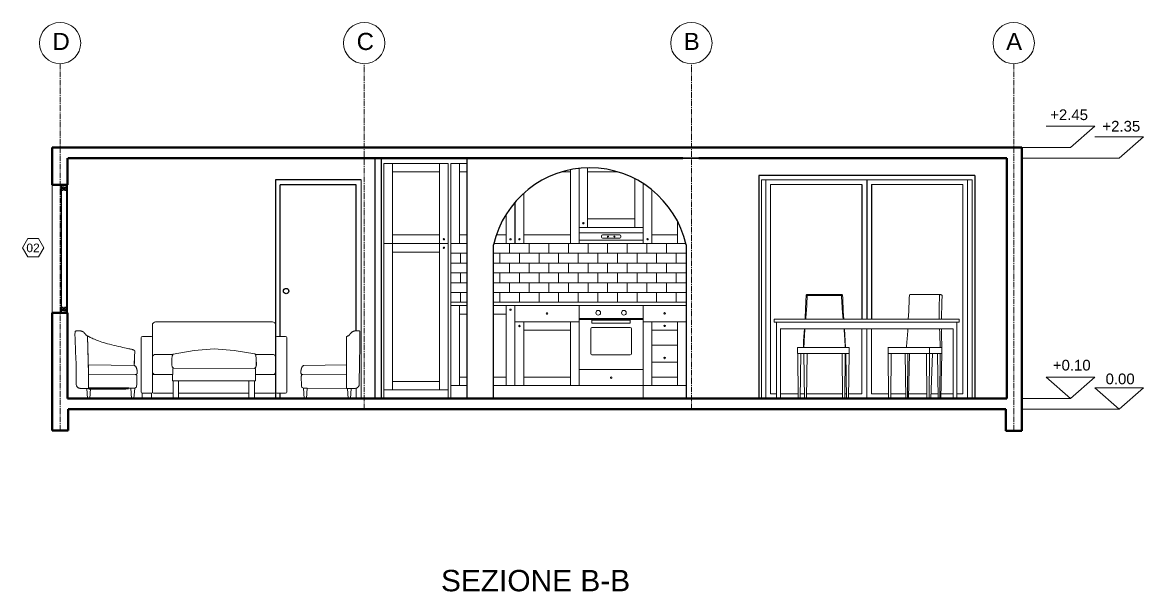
# Model space of a CAD drawing. Header units: centimetres. Extents: x -1487 to 7635, y -1892 to 2688.
# Drawn here: x 282 to 1331, y 1362 to 1894 of the extents above; entities that cross this region are included whole.
import ezdxf

# ---------------------------------------------------------------- set-up
doc = ezdxf.new("R2010")
doc.units = ezdxf.units.CM
for name, pattern in [('CENTERX2', [4, 2.5, -0.5, 0.5, -0.5]), ('CENTRO2', [1.125, 0.75, -0.125, 0.125, -0.125]), ('HIDDEN', [0.375, 0.25, -0.125])]:
    doc.linetypes.add(name, pattern=pattern)
for name, color, linetype, lineweight in [('A-FURN', 8, 'Continuous', 18), ('A-GLAZ-FULL', 4, 'Continuous', 25), ('A-GLAZ-FULL_Num_Penna__4_Num_Penna__4_Num_Penna__4_Num_Penna__4_Num_Penna__4_Num_Penna__4_Num_Penna__4_Num_Penna__4_Num_Penna__4_Num_Penna__4', 4, 'Continuous', 18), ('A-SECT-MCUT', 7, 'Continuous', 35), ('A-WALL-FULL', 7, 'Continuous', 35), ('AA - linee quote', 3, 'Continuous', 13), ('AA - montanti', 7, 'Continuous', 35), ('AA - pareti sezionate', 7, 'Continuous', 50), ('AA - pareti sezionate_Num_Penna__7_Num_Penna__7_Num_Penna__7_Num_Penna__7_Num_Penna__7_Num_Penna__7_Num_Penna__7_Num_Penna__7_Num_Penna__4_Num_Penna__4', 4, 'Continuous', 18), ('AA - serramenti e porte', 4, 'Continuous', 25), ('AA pareti non sezionate', 2, 'Continuous', 25), ('AA- arredo', 8, 'Continuous', 18), ('SEZIONE ARREDO', 8, 'Continuous', 25)]:
    doc.layers.add(name, color=color, linetype=linetype, lineweight=lineweight)
doc.styles.add('ARIAL', font='Arial.ttf')
doc.styles.get("Standard").update_dxf_attribs({"font": 'Arial.ttf'})

msp = doc.modelspace()

# ---------------------------------------------------------------- hatches: boundary and pattern name
at = {"layer": 'AA - linee quote'}
h = msp.add_hatch(color=256, dxfattribs=at)
h.dxf.hatch_style = 1
h.paths.add_polyline_path([(1285.1706, 1797.5142), (1239.6673, 1797.5142), (1262.4189, 1777.4923)], flags=17)
h.paths.add_polyline_path([(1239.6673, 1797.5142), (1262.4189, 1777.4923), (1285.1706, 1797.5142)])
h = msp.add_hatch(color=256, dxfattribs=at)
h.dxf.hatch_style = 1
h.paths.add_polyline_path([(1330.7873, 1787.5142), (1285.284, 1787.5142), (1308.0357, 1767.4923)], flags=17)
h.paths.add_polyline_path([(1285.284, 1787.5142), (1308.0357, 1767.4923), (1330.7873, 1787.5142)])
h = msp.add_hatch(color=256, dxfattribs=at)
h.dxf.hatch_style = 1
h.paths.add_polyline_path([(1285.284, 1562.5811), (1239.7807, 1562.5811), (1262.5324, 1542.5592)], flags=17)
h.paths.add_polyline_path([(1239.7807, 1562.5811), (1262.5324, 1542.5592), (1285.284, 1562.5811)])
h = msp.add_hatch(color=256, dxfattribs=at)
h.dxf.hatch_style = 1
h.paths.add_polyline_path([(1330.7873, 1552.5811), (1285.284, 1552.5811), (1308.0357, 1532.5592)], flags=17)
h.paths.add_polyline_path([(1285.284, 1552.5811), (1308.0357, 1532.5592), (1330.7873, 1552.5811)])

# ---------------------------------------------------------------- linework, layer by layer
at = {"layer": 'A-FURN'}
for p, q in [((974.653, 1542.5592), (974.653, 1542.7948)), ((978.1431, 1542.5592), (974.653, 1542.5592)), ((978.1431, 1542.7948), (978.1431, 1542.5592)), ((998.9845, 1542.5592), (996.995, 1542.5592)), ((1002.5495, 1542.5592), (1000.56, 1542.5592)), ((1036.3158, 1542.5592), (1038.3052, 1542.5592)), ((1039.8808, 1542.5592), (1041.8702, 1542.5592)), ((1077.7198, 1542.5592), (1075.7304, 1542.5592)), ((1081.2848, 1542.5592), (1079.2954, 1542.5592)), ((1115.0511, 1542.5592), (1117.0406, 1542.5592))]:
    msp.add_line(p, q, dxfattribs=at)
at = {"layer": 'A-GLAZ-FULL'}
for p, q in [((1067.4022, 1742.659), (1067.4022, 1616.795)), ((1071.8022, 1747.059), (1071.8022, 1616.795)), ((1076.2022, 1742.659), (1076.2022, 1616.795)), ((320.7647, 1740.3298), (319.2849, 1740.3298)), ((319.2849, 1740.3298), (319.2849, 1739.3239)), ((319.2849, 1739.3239), (320.114, 1739.3239)), ((320.114, 1739.3239), (320.114, 1737.5592)), ((320.7647, 1740.3298), (322.2444, 1740.3298)), ((322.2444, 1739.3239), (321.4154, 1739.3239)), ((321.4154, 1739.3239), (321.4154, 1737.5592)), ((322.2444, 1740.3298), (322.2444, 1739.3239)), ((319.2849, 1625.7945), (320.114, 1625.7945)), ((319.2849, 1624.7885), (319.2849, 1625.7945)), ((320.114, 1625.7945), (320.114, 1627.5592)), ((321.4154, 1625.7945), (321.4154, 1627.5592)), ((322.2444, 1625.7945), (321.4154, 1625.7945)), ((322.2444, 1624.7885), (322.2444, 1625.7945)), ((320.7647, 1624.7885), (319.2849, 1624.7885)), ((320.7647, 1624.7885), (322.2444, 1624.7885))]:
    msp.add_line(p, q, dxfattribs=at)
at = {"layer": 'A-GLAZ-FULL_Num_Penna__4_Num_Penna__4_Num_Penna__4_Num_Penna__4_Num_Penna__4_Num_Penna__4_Num_Penna__4_Num_Penna__4_Num_Penna__4_Num_Penna__4', "color": 4, "linetype": 'Continuous', "lineweight": 18}
for p, q in [((598.8022, 1747.0591), (598.8021, 1542.5591)), ((973.3022, 1747.059), (973.3022, 1542.559)), ((977.5022, 1747.059), (977.5022, 1542.559)), ((981.9022, 1742.659), (981.9022, 1546.959)), ((1161.7022, 1742.659), (1161.7022, 1546.959)), ((1166.1022, 1747.059), (1166.1022, 1542.559)), ((1170.3022, 1747.059), (1170.3022, 1542.559)), ((1067.4022, 1607.7933), (1067.4022, 1546.9591)), ((1071.8022, 1607.7933), (1071.8022, 1542.559)), ((1076.2022, 1607.7933), (1076.2022, 1546.9591))]:
    msp.add_line(p, q, dxfattribs=at)
at = {"layer": 'A-GLAZ-FULL_Num_Penna__4_Num_Penna__4_Num_Penna__4_Num_Penna__4_Num_Penna__4_Num_Penna__4_Num_Penna__4_Num_Penna__4_Num_Penna__4_Num_Penna__4', "color": 4, "linetype": 'Continuous', "lineweight": 18, "flags": 128}
for points in [[(973.3022, 1747.059), (1042.6329, 1747.059)], [(981.9022, 1742.659), (1042.6329, 1742.659)], [(1042.6329, 1747.059), (1100.334, 1747.059)], [(1042.6329, 1742.659), (1067.4022, 1742.659)], [(1076.2022, 1742.659), (1100.334, 1742.659)], [(1100.334, 1747.059), (1170.3022, 1747.059)], [(1100.334, 1742.659), (1161.7022, 1742.659)], [(981.9022, 1546.9591), (987.5249, 1546.9591)], [(991.0206, 1546.9591), (1007.6433, 1546.9591)], [(1009.7353, 1546.9591), (1013.4272, 1546.9591)], [(1015.5192, 1546.9591), (1049.2325, 1546.9591)], [(1054.8951, 1546.9591), (1067.4022, 1546.9591)], [(1076.2022, 1546.9591), (1092.2879, 1546.9591)], [(1094.3799, 1546.9591), (1108.2874, 1546.9591)], [(1094.3799, 1546.9591), (1108.2874, 1546.9591)], [(1110.935, 1546.9591), (1128.0932, 1546.9591)], [(1132.0502, 1546.9591), (1138.5828, 1546.9591)], [(1141.2304, 1546.9591), (1152.596, 1546.9591)], [(1156.0874, 1546.9591), (1161.7022, 1546.959)]]:
    msp.add_lwpolyline(points, dxfattribs=at)
at = {"layer": 'A-SECT-MCUT'}
msp.add_line((899.8022, 1767.4923), (914.8022, 1767.4923), dxfattribs=at)
msp.add_lwpolyline([(324.8022, 1542.5592), (324.2646, 1542.5592)], dxfattribs=at)
at = {"layer": 'A-WALL-FULL', "color": 0}
msp.add_line((1118.6161, 1542.5592), (1120.6056, 1542.5592), dxfattribs=at)
at = {"layer": 'A-WALL-FULL', "color": 7, "true_color": 0xffffff}
msp.add_line((1139.4575, 1542.5592), (1142.9475, 1542.5592), dxfattribs=at)
at = {"layer": 'AA - linee quote', "linetype": 'CENTRO2', "ltscale": 7}
for p, q in [((317.3022, 1512.5592), (317.3022, 1855.8439)), ((601.8021, 1532.5592), (601.8021, 1855.8438)), ((907.8021, 1532.5592), (907.8021, 1855.8438)), ((1209.3022, 1512.5592), (1209.3022, 1855.8439))]:
    msp.add_line(p, q, dxfattribs=at)
at = {"layer": 'AA - linee quote'}
for p, q in [((1285.1706, 1797.5142), (1239.6673, 1797.5142)), ((1262.4189, 1777.4923), (1285.1706, 1797.5142)), ((1330.7873, 1787.5142), (1285.284, 1787.5142)), ((1308.0357, 1767.4923), (1330.7873, 1787.5142)), ((1239.7807, 1562.5811), (1262.5324, 1542.5592)), ((1285.284, 1562.5811), (1239.7807, 1562.5811)), ((1262.5324, 1542.5592), (1285.284, 1562.5811)), ((1285.284, 1552.5811), (1308.0357, 1532.5592)), ((1330.7873, 1552.5811), (1285.284, 1552.5811)), ((1308.0357, 1532.5592), (1330.7873, 1552.5811))]:
    msp.add_line(p, q, dxfattribs=at)
at = {"layer": 'AA - linee quote', "linetype": 'Continuous'}
for p, q in [((1216.8022, 1777.4923), (1262.4189, 1777.4923)), ((1216.8022, 1767.4923), (1262.5324, 1767.4923)), ((1262.5324, 1767.4923), (1308.0357, 1767.4923)), ((1216.8022, 1542.5592), (1262.5324, 1542.5592)), ((1216.8022, 1532.5592), (1308.0357, 1532.5592))]:
    msp.add_line(p, q, dxfattribs=at)
at = {"layer": 'AA - linee quote'}
msp.add_lwpolyline([(302.0946, 1683.6365), (297.0946, 1692.2967), (287.0946, 1692.2967), (282.0946, 1683.6365), (287.0946, 1674.9762), (297.0946, 1674.9762)], close=True, dxfattribs=at)
for centre in [(317.3022, 1875.1711), (601.8021, 1875.1711), (907.8021, 1875.171), (1209.3022, 1875.1711)]:
    msp.add_circle(centre, 19.3273, dxfattribs=at)
at = {"layer": 'AA - montanti'}
for p, q in [((318.2647, 1737.5592), (318.2647, 1742.5592)), ((323.2647, 1737.5592), (323.2647, 1742.5592)), ((320.114, 1737.5592), (318.2647, 1737.5592)), ((323.2647, 1737.5592), (321.4154, 1737.5592)), ((320.114, 1627.5592), (318.2647, 1627.5592)), ((318.2647, 1627.5592), (318.2647, 1622.5592)), ((323.2647, 1627.5592), (321.4154, 1627.5592)), ((323.2647, 1622.5592), (323.2647, 1627.5592))]:
    msp.add_line(p, q, dxfattribs=at)
at = {"layer": 'AA - pareti sezionate'}
for p, q in [((914.8022, 1777.4922), (309.8022, 1777.4923)), ((309.8022, 1777.4923), (309.8022, 1742.5592)), ((914.2965, 1777.4923), (1216.8022, 1777.4923)), ((1216.8022, 1777.4923), (1216.8022, 1512.312)), ((324.2646, 1767.4923), (324.2646, 1742.5592)), ((324.8022, 1767.4923), (899.8022, 1767.4923)), ((914.8022, 1767.4923), (1202.8022, 1767.4923)), ((1202.8022, 1767.4923), (1202.8022, 1542.5592)), ((324.2646, 1742.5592), (309.8022, 1742.5592)), ((324.2646, 1622.5592), (309.8022, 1622.5592)), ((309.8022, 1622.5592), (309.8022, 1542.5592)), ((324.2646, 1542.5592), (324.2646, 1622.5592)), ((381.4121, 1552.1127), (378.8278, 1552.0269)), ((309.8022, 1512.5592), (309.8022, 1542.5592)), ((347.162, 1551.756), (344.302, 1551.7592)), ((350.6317, 1551.7593), (347.162, 1551.756)), ((354.5818, 1551.7697), (350.6317, 1551.7593)), ((358.8419, 1551.788), (354.5818, 1551.7697)), ((363.2416, 1551.8151), (358.8419, 1551.788)), ((367.6105, 1551.8518), (363.2416, 1551.8151)), ((371.778, 1551.8987), (367.6105, 1551.8518)), ((375.574, 1551.9569), (371.778, 1551.8987)), ((378.8278, 1552.0269), (375.574, 1551.9569)), ((324.8022, 1532.5592), (324.8022, 1512.5592)), ((899.8022, 1532.5592), (1201.8022, 1532.5592)), ((1201.8022, 1532.5592), (1201.8022, 1512.312)), ((324.8022, 1512.5592), (309.8022, 1512.5592)), ((324.3022, 1512.5592), (310.3022, 1512.5592)), ((1216.8022, 1512.312), (1201.8022, 1512.312))]:
    msp.add_line(p, q, dxfattribs=at)
at = {"layer": 'AA - pareti sezionate', "linetype": 'HIDDEN', "ltscale": 100}
msp.add_line((914.2646, 1542.5592), (1202.8022, 1542.5592), dxfattribs=at)
at = {"layer": 'AA - pareti sezionate'}
for points in [[(324.2646, 1542.5592), (1202.8022, 1542.559)], [(899.8022, 1532.5592), (324.8022, 1532.5592)]]:
    msp.add_lwpolyline(points, dxfattribs=at)
at = {"layer": 'AA - pareti sezionate_Num_Penna__7_Num_Penna__7_Num_Penna__7_Num_Penna__7_Num_Penna__7_Num_Penna__7_Num_Penna__7_Num_Penna__7_Num_Penna__4_Num_Penna__4', "color": 4, "linetype": 'Continuous', "lineweight": 18, "flags": 128}
msp.add_lwpolyline([(1051.3244, 1546.9591), (1052.8032, 1546.9591)], dxfattribs=at)
at = {"layer": 'AA - serramenti e porte'}
for p, q in [((518.802, 1747.0591), (518.802, 1542.5591)), ((598.8022, 1747.0591), (518.802, 1747.0591)), ((523.299, 1600.5206), (523.302, 1742.5591)), ((594.3021, 1742.5591), (523.302, 1742.5591)), ((572.8022, 1742.5591), (523.302, 1742.5591)), ((594.305, 1605.9431), (594.3021, 1742.5591)), ((318.2647, 1737.5592), (318.2647, 1627.5592)), ((323.2647, 1737.5592), (323.2647, 1627.5592)), ((523.2978, 1542.5591), (523.2979, 1547.558))]:
    msp.add_line(p, q, dxfattribs=at)
msp.add_circle((528.7451, 1643.0591), 2.5, dxfattribs=at)
at = {"layer": 'AA pareti non sezionate'}
for p, q in [((611.8022, 1767.4923), (611.8021, 1542.5591)), ((617.8022, 1767.4923), (617.8021, 1542.5591)), ((1042.6329, 1751.259), (970.8022, 1751.259)), ((970.8022, 1751.259), (970.8022, 1542.559)), ((1100.334, 1751.259), (1042.6329, 1751.259)), ((1172.8022, 1751.259), (1100.334, 1751.259)), ((1172.8022, 1751.259), (1172.8021, 1542.559)), ((902.8022, 1686.3726), (902.8022, 1542.5591))]:
    msp.add_line(p, q, dxfattribs=at)
at = {"layer": 'AA pareti non sezionate', "flags": 128}
for points in [[(697.8022, 1767.4923), (697.8022, 1542.5591)], [(722.8022, 1542.5591), (722.8022, 1686.3726)]]:
    msp.add_lwpolyline(points, dxfattribs=at)
at = {"layer": 'AA pareti non sezionate'}
msp.add_arc((812.8022, 1666.15), 92.244, 12.6637551, 167.3362449, dxfattribs=at)
at = {"layer": 'AA- arredo'}
for p, q in [((620.3022, 1762.5592), (620.3022, 1542.5592)), ((680.3022, 1762.5592), (620.3022, 1762.5592)), ((628.3022, 1762.5592), (628.3022, 1550.5592)), ((672.3022, 1762.5592), (672.3022, 1550.5592)), ((680.3022, 1762.5592), (680.3022, 1542.5592)), ((682.8022, 1762.5592), (697.8022, 1762.5592)), ((682.8022, 1762.5592), (682.8022, 1687.5592)), ((690.8022, 1762.5592), (690.8022, 1687.5592)), ((628.3022, 1754.5592), (672.3022, 1754.5592)), ((690.8022, 1754.5592), (697.8022, 1754.5592)), ((786.4816, 1754.5592), (794.8022, 1754.5592)), ((794.8022, 1756.6207), (794.8022, 1687.5592)), ((802.8022, 1757.8504), (802.8022, 1687.5592)), ((810.8022, 1758.3723), (810.8022, 1702.5592)), ((810.8022, 1754.5592), (839.1228, 1754.5592)), ((309.8022, 1742.5592), (309.8022, 1622.5592)), ((324.2646, 1742.5592), (324.2646, 1622.5592)), ((854.8022, 1748.2777), (854.8022, 1702.5592)), ((862.8022, 1743.6675), (862.8022, 1687.5592)), ((751.0022, 1734.6315), (751.0022, 1687.5592)), ((870.8022, 1737.8783), (870.8022, 1687.5592)), ((742.6022, 1725.9907), (742.6022, 1687.5592)), ((742.9995, 1726.4538), (742.9995, 1687.5592)), ((734.6022, 1715.0756), (734.6022, 1687.5592)), ((810.8022, 1710.5592), (854.8022, 1710.5592)), ((802.8022, 1702.5592), (862.8022, 1702.5592)), ((802.8022, 1702.5592), (862.8022, 1702.5592)), ((894.8022, 1708.3987), (894.8022, 1687.5592)), ((628.3022, 1695.5592), (672.3022, 1695.5592)), ((690.8022, 1695.5592), (697.8022, 1695.5592)), ((725.3719, 1695.5592), (734.6022, 1695.5592)), ((751.0022, 1695.5592), (794.8022, 1695.5592)), ((802.8022, 1697.5592), (862.8022, 1697.5592)), ((802.8022, 1690.5592), (862.8022, 1690.5592)), ((823.8022, 1693.5592), (823.8022, 1694.5592)), ((824.8022, 1695.5592), (840.8022, 1695.5592)), ((840.8022, 1692.5592), (824.8022, 1692.5592)), ((841.8022, 1694.5592), (841.8022, 1693.5592)), ((870.8022, 1695.5592), (894.8022, 1695.5592)), ((680.3022, 1687.5592), (620.3022, 1687.5592)), ((628.3022, 1679.5592), (672.3022, 1679.5592)), ((682.8022, 1687.5592), (697.8022, 1687.5592)), ((682.8022, 1632.5591), (682.8022, 1687.5591)), ((697.8022, 1678.3924), (682.8022, 1678.3924)), ((691.9689, 1669.2257), (691.9689, 1678.3924)), ((902.8022, 1678.3924), (722.8022, 1678.3924)), ((723.0771, 1687.5592), (742.6022, 1687.5592)), ((728.6355, 1669.2257), (728.6355, 1678.3924)), ((737.8022, 1678.3924), (737.8022, 1687.5591)), ((742.6022, 1687.5592), (742.9995, 1687.5592)), ((742.9995, 1687.5592), (802.8022, 1687.5592)), ((746.9689, 1669.2257), (746.9689, 1678.3924)), ((756.1355, 1678.3924), (756.1355, 1687.5591)), ((765.3022, 1669.2257), (765.3022, 1678.3924)), ((774.4689, 1678.3924), (774.4689, 1687.5591)), ((783.6355, 1669.2257), (783.6355, 1678.3924)), ((792.8022, 1678.3924), (792.8022, 1687.5591)), ((801.9689, 1669.2257), (801.9689, 1678.3924)), ((802.8022, 1687.5592), (862.8022, 1687.5592)), ((811.1355, 1678.3924), (811.1355, 1687.5591)), ((820.3022, 1669.2257), (820.3022, 1678.3924)), ((829.4689, 1678.3924), (829.4689, 1687.5591)), ((838.6355, 1669.2257), (838.6355, 1678.3924)), ((847.8022, 1678.3924), (847.8022, 1687.5591)), ((856.9689, 1669.2257), (856.9689, 1678.3924)), ((862.8022, 1687.5592), (902.5273, 1687.5592)), ((866.1355, 1678.3924), (866.1355, 1687.5591)), ((875.3022, 1669.2257), (875.3022, 1678.3924)), ((884.4689, 1678.3924), (884.4689, 1687.5591)), ((893.6355, 1669.2257), (893.6355, 1678.3924)), ((697.8022, 1669.2257), (682.8022, 1669.2257)), ((902.8022, 1669.2257), (722.8022, 1669.2257)), ((737.8022, 1660.0591), (737.8022, 1669.2257)), ((756.1355, 1660.0591), (756.1355, 1669.2257)), ((774.4689, 1660.0591), (774.4689, 1669.2257)), ((792.8022, 1660.0591), (792.8022, 1669.2257)), ((811.1355, 1660.0591), (811.1355, 1669.2257)), ((829.4689, 1660.0591), (829.4689, 1669.2257)), ((847.8022, 1660.0591), (847.8022, 1669.2257)), ((866.1355, 1660.0591), (866.1355, 1669.2257)), ((884.4689, 1660.0591), (884.4689, 1669.2257)), ((697.8022, 1660.0591), (682.8022, 1660.0591)), ((691.9689, 1650.8924), (691.9689, 1660.0591)), ((902.8022, 1660.0591), (722.8022, 1660.0591)), ((728.6355, 1650.8924), (728.6355, 1660.0591)), ((746.9689, 1650.8924), (746.9689, 1660.0591)), ((765.3022, 1650.8924), (765.3022, 1660.0591)), ((783.6355, 1650.8924), (783.6355, 1660.0591)), ((801.9689, 1650.8924), (801.9689, 1660.0591)), ((820.3022, 1650.8924), (820.3022, 1660.0591)), ((838.6355, 1650.8924), (838.6355, 1660.0591)), ((856.9689, 1650.8924), (856.9689, 1660.0591)), ((875.3022, 1650.8924), (875.3022, 1660.0591)), ((893.6355, 1650.8924), (893.6355, 1660.0591)), ((697.8022, 1650.8924), (682.8022, 1650.8924)), ((902.8022, 1650.8924), (722.8022, 1650.8924)), ((737.8022, 1641.7257), (737.8022, 1650.8924)), ((756.1355, 1641.7257), (756.1355, 1650.8924)), ((774.4689, 1641.7257), (774.4689, 1650.8924)), ((792.8022, 1641.7257), (792.8022, 1650.8924)), ((811.1355, 1641.7257), (811.1355, 1650.8924)), ((829.4689, 1641.7257), (829.4689, 1650.8924)), ((847.8022, 1641.7257), (847.8022, 1650.8924)), ((866.1355, 1641.7257), (866.1355, 1650.8924)), ((884.4689, 1641.7257), (884.4689, 1650.8924)), ((697.8022, 1641.7257), (682.8022, 1641.7257)), ((691.9689, 1632.5591), (691.9689, 1641.7257)), ((902.8022, 1641.7257), (722.8022, 1641.7257)), ((728.6355, 1632.5591), (728.6355, 1641.7257)), ((746.9689, 1632.5591), (746.9689, 1641.7257)), ((765.3022, 1632.5591), (765.3022, 1641.7257)), ((783.6355, 1632.5591), (783.6355, 1641.7257)), ((801.9689, 1632.5591), (801.9689, 1641.7257)), ((820.3022, 1632.5591), (820.3022, 1641.7257)), ((838.6355, 1632.5591), (838.6355, 1641.7257)), ((856.9689, 1632.5591), (856.9689, 1641.7257)), ((875.3022, 1632.5591), (875.3022, 1641.7257)), ((893.6355, 1632.5591), (893.6355, 1641.7257)), ((1015.1948, 1639.3604), (1015.3689, 1639.2401)), ((1015.3689, 1639.2401), (1015.7067, 1639.1308)), ((1048.1879, 1639.8058), (1016.1879, 1639.8058)), ((1016.1879, 1639.0391), (1048.1879, 1639.0391)), ((1127.4245, 1639.8058), (1112.8133, 1639.8058)), ((1127.4245, 1639.8058), (1139.996, 1639.8058)), ((1140.6804, 1639.7141), (1141.2966, 1639.6048)), ((682.8022, 1632.5591), (682.8022, 1554.5591)), ((697.8022, 1632.5591), (682.8022, 1632.5591)), ((697.8022, 1629.5591), (682.8022, 1629.5591)), ((690.8022, 1629.5591), (690.8022, 1554.5591)), ((862.8022, 1632.5591), (722.8022, 1632.5591)), ((862.8022, 1629.5591), (722.8022, 1629.5591)), ((734.6022, 1629.5591), (734.6022, 1554.5591)), ((742.6022, 1629.5591), (742.6022, 1554.5591)), ((802.998, 1629.0091), (802.998, 1569.5591)), ((862.8022, 1632.5591), (902.8022, 1632.5591)), ((862.8022, 1629.5591), (862.8022, 1614.3591)), ((902.8022, 1629.5591), (862.8022, 1629.5591)), ((697.8022, 1621.5591), (690.8022, 1621.5591)), ((734.6022, 1621.5591), (722.8022, 1621.5591)), ((802.998, 1617.5091), (862.8022, 1617.5091)), ((802.998, 1616.5091), (862.8022, 1616.5091)), ((814.698, 1615.4591), (814.698, 1613.3091)), ((814.948, 1615.7091), (850.448, 1615.7091)), ((850.698, 1615.4591), (850.698, 1613.3091)), ((985.2545, 1616.795), (1050.401, 1616.795)), ((985.2545, 1616.795), (985.2545, 1613.908)), ((1050.401, 1616.795), (1129.5089, 1616.795)), ((1129.5089, 1616.795), (1158.3578, 1616.795)), ((1158.3578, 1613.908), (1158.3578, 1616.795)), ((331.2761, 1603.9502), (331.3233, 1604.5886)), ((331.3233, 1604.5886), (331.3921, 1604.975)), ((331.3921, 1604.975), (331.4775, 1605.1894)), ((331.4775, 1605.1894), (331.5742, 1605.3116)), ((331.5742, 1605.3116), (331.6781, 1605.4084)), ((331.6781, 1605.4084), (331.7889, 1605.4939)), ((331.7889, 1605.4939), (331.9076, 1605.5694)), ((331.9076, 1605.5694), (332.0348, 1605.6358)), ((332.0348, 1605.6358), (332.2691, 1605.7286)), ((802.998, 1614.3591), (743.0022, 1614.3591)), ((751.0022, 1614.3591), (751.0022, 1554.5591)), ((794.6022, 1606.3591), (751.0022, 1606.3591)), ((794.6022, 1614.3591), (794.6022, 1554.5591)), ((813.698, 1607.8091), (813.698, 1584.3091)), ((814.698, 1608.8091), (850.698, 1608.8091)), ((814.948, 1613.0591), (850.448, 1613.0591)), ((851.698, 1607.8091), (851.698, 1584.3091)), ((902.8022, 1614.3591), (862.8022, 1614.3591)), ((862.8022, 1614.3591), (862.8022, 1584.3591)), ((870.8022, 1614.3591), (870.8022, 1584.3591)), ((894.8022, 1606.5591), (870.8022, 1606.5591)), ((894.8022, 1614.3591), (894.8022, 1584.3591)), ((1050.6605, 1613.908), (985.2545, 1613.908)), ((987.5249, 1542.559), (987.5249, 1613.908)), ((991.0164, 1607.7933), (1051.0406, 1607.7933)), ((991.0206, 1542.559), (991.0206, 1607.7933)), ((1129.6989, 1613.908), (1050.6137, 1613.908)), ((1051.0406, 1607.7933), (1130.0975, 1607.7933)), ((1158.3578, 1613.908), (1129.6989, 1613.908)), ((1130.0975, 1607.7933), (1152.5918, 1607.7933)), ((1152.596, 1607.7933), (1152.596, 1542.5592)), ((1156.0874, 1542.5592), (1156.0874, 1613.908)), ((331.2557, 1602.98), (331.2761, 1603.9502)), ((331.2673, 1601.598), (331.2557, 1602.98)), ((331.316, 1599.7244), (331.2673, 1601.598)), ((331.407, 1597.2793), (331.316, 1599.7244)), ((331.5416, 1594.1979), (331.407, 1597.2793)), ((331.7059, 1590.4764), (331.5416, 1594.1979)), ((342.9799, 1601.0649), (343.4662, 1600.779)), ((343.8312, 1565.4012), (343.0462, 1601.0259)), ((343.4662, 1600.779), (344.0453, 1600.4565)), ((344.0453, 1600.4565), (344.7182, 1600.0995)), ((344.7182, 1600.0995), (345.4838, 1599.7115)), ((345.4838, 1599.7115), (346.3408, 1599.2962)), ((346.3408, 1599.2962), (347.288, 1598.8571)), ((347.288, 1598.8571), (348.3243, 1598.3977)), ((348.3243, 1598.3977), (349.4485, 1597.9216)), ((349.4485, 1597.9216), (350.6594, 1597.4324)), ((350.6594, 1597.4324), (351.9563, 1596.9331)), ((351.9563, 1596.9331), (353.3411, 1596.4254)), ((353.3411, 1596.4254), (354.8161, 1595.9101)), ((354.8161, 1595.9101), (356.3835, 1595.3885)), ((356.3835, 1595.3885), (358.0458, 1594.8615)), ((358.0458, 1594.8615), (359.8052, 1594.3303)), ((359.8052, 1594.3303), (361.664, 1593.7958)), ((585.1647, 1600.2757), (585.1594, 1565.3922)), ((331.8821, 1586.1261), (331.7059, 1590.4764)), ((332.2691, 1574.8312), (331.8821, 1586.1261)), ((361.664, 1593.7958), (363.6247, 1593.2592)), ((363.6247, 1593.2592), (365.6816, 1592.7225)), ((365.6816, 1592.7225), (367.7981, 1592.1923)), ((367.7981, 1592.1923), (369.9296, 1591.6762)), ((369.9296, 1591.6762), (372.0314, 1591.1817)), ((372.0314, 1591.1817), (374.0591, 1590.7163)), ((374.0591, 1590.7163), (375.9679, 1590.2876)), ((375.9679, 1590.2876), (377.7134, 1589.9032)), ((377.7134, 1589.9032), (379.2509, 1589.5707)), ((379.2509, 1589.5707), (380.5481, 1589.2951)), ((380.5481, 1589.2951), (381.6208, 1589.0708)), ((381.6208, 1589.0708), (382.4973, 1588.89)), ((382.4973, 1588.89), (383.2057, 1588.7448)), ((383.2057, 1588.7448), (383.7742, 1588.627)), ((383.7742, 1588.627), (384.2309, 1588.5287)), ((384.2309, 1588.5287), (384.6039, 1588.442)), ((384.6039, 1588.442), (384.9215, 1588.3589)), ((384.9215, 1588.3589), (385.2072, 1588.273)), ((385.2072, 1588.273), (385.4666, 1588.1844)), ((385.4666, 1588.1844), (385.7007, 1588.0949)), ((385.7007, 1588.0949), (385.9106, 1588.0062)), ((385.9106, 1588.0062), (386.0974, 1587.9201)), ((386.0974, 1587.9201), (386.262, 1587.8382)), ((386.262, 1587.8382), (386.4056, 1587.7623)), ((386.4056, 1587.7623), (386.5291, 1587.6942)), ((386.5291, 1587.6942), (386.6339, 1587.635)), ((386.6339, 1587.635), (386.7218, 1587.583)), ((386.7218, 1587.583), (386.7951, 1587.5362)), ((386.7951, 1587.5362), (386.856, 1587.4924)), ((386.856, 1587.4924), (386.9066, 1587.4494)), ((386.9066, 1587.4494), (386.9491, 1587.4051)), ((386.9491, 1587.4051), (386.9856, 1587.3572)), ((386.9856, 1587.3572), (387.0184, 1587.3037)), ((387.0184, 1587.3037), (387.049, 1587.2387)), ((387.0716, 1583.6632), (387.031, 1582.548)), ((387.049, 1587.2387), (387.0766, 1587.1428)), ((387.1027, 1584.6166), (387.0716, 1583.6632)), ((387.0766, 1587.1428), (387.0999, 1586.9926)), ((387.0999, 1586.9926), (387.1175, 1586.7649)), ((387.122, 1585.3857), (387.1027, 1584.6166)), ((387.1175, 1586.7649), (387.1279, 1586.4367)), ((387.1299, 1585.9847), (387.122, 1585.3857)), ((387.1279, 1586.4367), (387.1299, 1585.9847)), ((862.8022, 1584.3591), (862.8022, 1542.5591)), ((894.8022, 1592.5591), (870.8022, 1592.5591)), ((870.8022, 1584.3591), (870.8022, 1554.5591)), ((894.8022, 1584.3591), (894.8022, 1554.5591)), ((1007.0085, 1590.2616), (1007.0085, 1584.559)), ((1007.0149, 1590.2616), (1007.0209, 1590.2616)), ((1007.0209, 1584.559), (1007.0149, 1584.559)), ((1007.0209, 1590.2616), (1013.0346, 1590.2616)), ((1007.0209, 1584.559), (1007.0209, 1590.2616)), ((1007.2507, 1584.559), (1007.0209, 1584.559)), ((1007.6893, 1542.559), (1007.2507, 1584.559)), ((1013.0346, 1584.559), (1007.2508, 1584.559)), ((1010.1911, 1584.559), (1009.6819, 1542.559)), ((1013.0346, 1590.1294), (1012.5367, 1590.1294)), ((1051.717, 1590.1294), (1013.0346, 1590.1294)), ((1051.717, 1584.559), (1013.0346, 1584.559)), ((1013.0346, 1584.559), (1015.975, 1584.559)), ((1013.4732, 1542.559), (1013.0346, 1584.559)), ((1013.0406, 1590.2616), (1051.7103, 1590.2616)), ((1015.975, 1584.559), (1015.4658, 1542.559)), ((1048.7766, 1584.559), (1051.717, 1584.559)), ((1049.2858, 1542.559), (1048.7766, 1584.559)), ((1051.717, 1584.559), (1051.2785, 1542.559)), ((1051.7105, 1590.2616), (1051.717, 1590.2616)), ((1051.717, 1590.2616), (1052.0262, 1590.2616)), ((1051.717, 1590.2616), (1051.717, 1590.1294)), ((1052.0324, 1590.1294), (1051.717, 1590.1294)), ((1055.4606, 1584.559), (1051.717, 1584.559)), ((1051.9275, 1590.2616), (1051.9322, 1590.2616)), ((1052.0262, 1590.2616), (1055.4606, 1590.2616)), ((1052.8565, 1542.559), (1052.3473, 1584.559)), ((1055.2877, 1584.559), (1054.8492, 1542.559)), ((1055.4606, 1590.2616), (1055.4642, 1590.2616)), ((1055.4642, 1584.559), (1055.4606, 1584.559)), ((1055.4655, 1584.559), (1055.4655, 1590.2616)), ((1091.702, 1590.2616), (1091.8953, 1590.2616)), ((1091.8953, 1590.2616), (1091.9018, 1590.2616)), ((1091.8953, 1590.1294), (1091.8953, 1590.2616)), ((1130.5777, 1590.1294), (1091.8953, 1590.1294)), ((1091.8953, 1584.559), (1091.8953, 1590.1294)), ((1130.5777, 1584.559), (1091.8953, 1584.559)), ((1091.8953, 1584.559), (1094.8357, 1584.559)), ((1092.3339, 1542.559), (1091.8953, 1584.559)), ((1091.902, 1590.2616), (1130.5717, 1590.2616)), ((1094.8357, 1584.559), (1094.3265, 1542.559)), ((1107.7766, 1584.559), (1108.3471, 1542.559)), ((1110.2646, 1584.559), (1110.0331, 1542.559)), ((1110.8237, 1542.559), (1111.8857, 1584.559)), ((1127.6374, 1584.559), (1130.5777, 1584.559)), ((1128.1466, 1542.559), (1127.6374, 1584.559)), ((1130.5777, 1584.559), (1130.1392, 1542.559)), ((1130.572, 1590.2616), (1130.5777, 1590.2616)), ((1130.5777, 1590.2616), (1136.5914, 1590.2616)), ((1130.5777, 1590.1294), (1130.5777, 1590.2616)), ((1131.0756, 1590.1294), (1130.5777, 1590.1294)), ((1130.5777, 1584.559), (1130.5777, 1590.1294)), ((1136.3615, 1584.559), (1130.5777, 1584.559)), ((1131.8897, 1542.5592), (1133.4213, 1584.559)), ((1136.5914, 1584.559), (1136.3616, 1584.559)), ((1136.5914, 1590.2616), (1136.5975, 1590.2616)), ((1136.5975, 1584.559), (1136.5914, 1584.559)), ((1136.5975, 1590.2616), (1141.1865, 1590.2616)), ((1142.1276, 1584.559), (1136.5975, 1584.559)), ((1138.6488, 1542.559), (1138.0185, 1584.559)), ((1140.3348, 1542.559), (1140.5064, 1584.559)), ((1142.1276, 1590.1294), (1140.6606, 1590.1294)), ((1141.1254, 1542.559), (1142.1276, 1584.559)), ((1141.1988, 1590.2616), (1142.1129, 1590.2616)), ((1142.1235, 1590.2616), (1142.1276, 1590.2616)), ((1142.1276, 1590.2616), (1142.1276, 1584.559)), ((343.642, 1573.9886), (386.7546, 1573.457)), ((386.9639, 1582.5592), (386.687, 1573.4564)), ((386.7546, 1573.457), (386.7653, 1574.2215)), ((386.7653, 1574.2215), (386.7546, 1573.457)), ((386.7653, 1574.2215), (386.7964, 1575.6464)), ((386.7964, 1575.6464), (386.7653, 1574.2215)), ((386.7964, 1575.6464), (386.837, 1577.0985)), ((386.837, 1577.0985), (386.7964, 1575.6464)), ((386.837, 1577.0985), (386.8839, 1578.5461)), ((386.8839, 1578.5461), (386.837, 1577.0985)), ((386.8839, 1578.5461), (386.934, 1579.9579)), ((386.934, 1579.9579), (386.8839, 1578.5461)), ((386.934, 1579.9579), (386.9841, 1581.3024)), ((386.9841, 1581.3024), (386.934, 1579.9579)), ((387.0314, 1582.5592), (386.9639, 1582.5592)), ((386.9841, 1581.3024), (387.031, 1582.548)), ((387.031, 1582.548), (386.9841, 1581.3024)), ((387.031, 1582.548), (387.0314, 1582.5592)), ((545.2743, 1573.4895), (585.1594, 1574.0483)), ((814.698, 1583.3091), (850.698, 1583.3091)), ((894.8022, 1576.5591), (870.8022, 1576.5591)), ((343.7636, 1568.4686), (343.8312, 1565.4012)), ((387.5772, 1564.8724), (343.8312, 1565.4012)), ((343.8312, 1565.4012), (387.5772, 1564.8724)), ((387.5772, 1564.8724), (387.61, 1564.8729)), ((387.61, 1564.8729), (387.7003, 1564.8761)), ((387.7003, 1564.8761), (387.8358, 1564.8849)), ((387.8358, 1564.8849), (388.0042, 1564.902)), ((388.1206, 1572.3911), (387.9179, 1572.6342)), ((388.0042, 1564.902), (388.1931, 1564.9303)), ((388.2825, 1572.1507), (388.1206, 1572.3911)), ((388.1931, 1564.9303), (388.3903, 1564.9725)), ((388.413, 1571.9156), (388.2825, 1572.1507)), ((388.3903, 1564.9725), (388.5834, 1565.0313)), ((388.5214, 1571.6888), (388.413, 1571.9156)), ((388.6162, 1571.4718), (388.5214, 1571.6888)), ((388.5834, 1565.0313), (388.7602, 1565.1096)), ((388.7003, 1571.2621), (388.6162, 1571.4718)), ((388.7759, 1571.0559), (388.7003, 1571.2621)), ((388.7602, 1565.1096), (388.9109, 1565.2092)), ((388.8449, 1570.8494), (388.7759, 1571.0559)), ((388.9091, 1570.6389), (388.8449, 1570.8494)), ((388.9707, 1570.4207), (388.9091, 1570.6389)), ((388.9109, 1565.2092), (389.0361, 1565.3278)), ((389.0315, 1570.1909), (388.9707, 1570.4207)), ((389.0935, 1569.946), (389.0315, 1570.1909)), ((389.0361, 1565.3278), (389.1391, 1565.4622)), ((389.158, 1569.6835), (389.0935, 1569.946)), ((389.1391, 1565.4622), (389.223, 1565.6093)), ((389.2237, 1569.4072), (389.158, 1569.6835)), ((389.223, 1565.6093), (389.291, 1565.766)), ((389.2887, 1569.1222), (389.2237, 1569.4072)), ((389.3508, 1568.8338), (389.2887, 1569.1222)), ((389.291, 1565.766), (389.3464, 1565.9289)), ((389.3464, 1565.9289), (389.3923, 1566.095)), ((389.4082, 1568.5469), (389.3508, 1568.8338)), ((389.3923, 1566.095), (389.432, 1566.2609)), ((389.4589, 1568.2668), (389.4082, 1568.5469)), ((389.432, 1566.2609), (389.4678, 1566.4247)), ((389.5009, 1567.9987), (389.4589, 1568.2668)), ((389.4678, 1566.4247), (389.4994, 1566.5884)), ((389.4994, 1566.5884), (389.5255, 1566.7552)), ((389.5322, 1567.7476), (389.5009, 1567.9987)), ((389.5255, 1566.7552), (389.5449, 1566.9284)), ((389.5513, 1567.5174), (389.5322, 1567.7476)), ((389.5449, 1566.9284), (389.5565, 1567.111)), ((389.5591, 1567.3063), (389.5513, 1567.5174)), ((389.5565, 1567.111), (389.5591, 1567.3063)), ((409.0139, 1564.8268), (403.6837, 1564.8268)), ((544.4517, 1564.9049), (585.1594, 1565.3777)), ((697.8022, 1562.5591), (690.8022, 1562.5591)), ((734.6022, 1562.5591), (722.8022, 1562.5591)), ((794.6022, 1562.5591), (751.0022, 1562.5591)), ((862.8022, 1569.5591), (802.998, 1569.5591)), ((802.998, 1569.5591), (802.998, 1554.5591)), ((894.8022, 1562.5591), (870.8022, 1562.5591)), ((423.2232, 1542.5592), (423.2232, 1559.191)), ((428.1106, 1559.1883), (428.1106, 1542.5592)), ((493.9508, 1542.4946), (493.9508, 1559.0542)), ((499.1397, 1558.9424), (499.1397, 1542.4946)), ((548.4985, 1552.0984), (585.202, 1551.7569)), ((594.3063, 1542.5591), (594.3061, 1552.1736)), ((672.3022, 1558.5592), (628.3022, 1558.5592)), ((682.8022, 1554.5591), (682.8022, 1542.5591)), ((697.8022, 1554.5591), (682.8022, 1554.5591)), ((742.6022, 1554.5591), (722.8022, 1554.5591)), ((743.0022, 1554.5591), (742.6022, 1554.5591)), ((802.998, 1554.5591), (743.0022, 1554.5591)), ((862.8022, 1554.5591), (802.998, 1554.5591)), ((902.8022, 1554.5591), (862.8022, 1554.5591)), ((680.3022, 1550.5592), (620.3022, 1550.5592))]:
    msp.add_line(p, q, dxfattribs=at)
at = {"layer": 'AA- arredo', "linetype": 'Continuous', "lineweight": 18}
msp.add_line((513.5905, 1564.8268), (518.9207, 1564.8268), dxfattribs=at)
at = {"layer": 'AA- arredo', "flags": 128}
for points in [[(1014.0979, 1616.795), (1014.1657, 1617.8993), (1014.9709, 1633.6238), (1015.1695, 1639.3287), (1015.1726, 1639.4252)], [(1016.1879, 1639.8058), (1015.7067, 1639.7141), (1015.3689, 1639.6048), (1015.1948, 1639.4845), (1015.1948, 1639.3604)], [(1015.7067, 1639.1308), (1016.1879, 1639.0391)], [(1049.1809, 1639.3604), (1049.1809, 1639.4845), (1049.0068, 1639.6048), (1048.669, 1639.7141), (1048.1879, 1639.8058)], [(1048.1879, 1639.0391), (1048.669, 1639.1308), (1049.0068, 1639.2401)], [(1049.0068, 1639.2401), (1049.1809, 1639.3604)], [(1050.401, 1616.795), (1049.9172, 1624.0053), (1049.3276, 1636.0954), (1049.2031, 1639.4255)], [(1110.6002, 1616.795), (1111.084, 1624.0053), (1111.6735, 1636.0954), (1111.7981, 1639.4255)], [(1112.8133, 1639.8058), (1112.3321, 1639.7141), (1111.9943, 1639.6048), (1111.8202, 1639.4845), (1111.8202, 1639.3604)], [(1139.996, 1639.8058), (1140.6804, 1639.7141)], [(1141.2966, 1639.6048), (1141.8076, 1639.4845), (1142.1825, 1639.3604), (1142.3989, 1639.2401), (1142.4435, 1639.1308)], [(1141.7495, 1616.795), (1142.0954, 1633.1369), (1142.4394, 1639.009), (1142.4487, 1639.1522)], [(332.2691, 1574.8312), (332.2691, 1571.4532), (332.3038, 1569.4156), (332.3495, 1562.6633), (332.318, 1555.3388), (332.5369, 1554.7816), (332.7406, 1554.3172), (332.9329, 1553.9339), (333.1174, 1553.6199), (333.2981, 1553.3636), (333.4786, 1553.1533), (333.6628, 1552.9773), (333.8543, 1552.824), (334.057, 1552.6835), (334.2747, 1552.5539), (334.5109, 1552.4349), (334.7695, 1552.3263), (335.0542, 1552.2281), (335.3688, 1552.1399), (335.7169, 1552.0617), (336.1023, 1551.9932), (336.5408, 1551.9343), (337.0965, 1551.8845), (337.8458, 1551.8435), (338.8647, 1551.8109), (340.2296, 1551.7863), (342.0166, 1551.7692), (343.7636, 1551.7615), (343.7636, 1568.4686), (343.0462, 1601.0259), (342.9799, 1601.0649), (342.5767, 1601.3184), (342.2447, 1601.5449), (341.9721, 1601.7501), (341.7469, 1601.9394), (341.5573, 1602.1185), (341.3913, 1602.2929), (341.2372, 1602.4681), (341.0848, 1602.6486), (340.932, 1602.8339), (340.7784, 1603.0224), (340.6236, 1603.2125), (340.4671, 1603.4026), (340.3087, 1603.5911), (340.148, 1603.7764), (339.9846, 1603.9569), (339.818, 1604.1311), (339.6474, 1604.2985), (339.4716, 1604.4586), (339.2896, 1604.611), (339.1004, 1604.7553), (338.9031, 1604.891), (338.6965, 1605.0177), (338.4796, 1605.1349), (338.2518, 1605.2425), (338.0141, 1605.3408), (337.7679, 1605.4304), (337.5147, 1605.5118), (337.2559, 1605.5856), (336.9928, 1605.6525), (336.727, 1605.7129), (336.4598, 1605.7674), (336.1924, 1605.8164), (335.9258, 1605.86), (335.6605, 1605.8979), (335.3972, 1605.9299), (335.1364, 1605.9557), (334.8789, 1605.9753), (334.6252, 1605.9884), (334.376, 1605.9948), (334.1319, 1605.9944), (333.894, 1605.9875), (333.663, 1605.9745), (333.44, 1605.9559), (333.2258, 1605.932), (333.0214, 1605.9033), (332.8278, 1605.8701), (332.6458, 1605.8329), (332.4762, 1605.7917), (332.3183, 1605.7459), (332.2691, 1605.7286)], [(1012.841, 1596.0138), (1013.1019, 1600.567), (1013.5454, 1607.7933)], [(1052.0231, 1590.3151), (1051.6828, 1596.5501), (1051.4038, 1601.8494), (1051.005, 1607.7933)], [(423.4654, 1571.0332), (422.1467, 1572.2066), (421.8022, 1574.1551), (421.8022, 1579.3547), (422.2436, 1582.4874), (423.0617, 1583.9192), (442.6652, 1587.4825), (461.2998, 1588.925), (480.0314, 1587.5471), (499.6241, 1584.3713), (500.3777, 1583.0042), (500.776, 1579.5916), (500.8944, 1573.72), (500.3992, 1571.8729), (499.2041, 1570.7302), (423.4654, 1571.0332), (422.7047, 1570.5439), (422.4266, 1559.1915), (461.4075, 1559.1699), (494.0692, 1559.0538), (500.0547, 1558.9223), (500.2592, 1570.678), (499.227, 1570.752)], [(381.4121, 1552.1127), (383.7493, 1552.061), (385.5321, 1552.0799), (386.8377, 1552.1812), (387.7433, 1552.3763), (388.3261, 1552.6769), (388.6631, 1553.0947), (388.8317, 1553.6412), (388.909, 1554.328), (388.9595, 1555.1586), (388.9977, 1556.1031), (389.0252, 1557.1236), (389.0439, 1558.1821), (389.0554, 1559.2405), (389.0616, 1560.2607), (389.0642, 1561.2049), (389.0649, 1562.035), (389.0645, 1562.7221), (389.0597, 1563.2736), (389.046, 1563.7064), (389.0193, 1564.0369), (388.975, 1564.2819), (388.9089, 1564.458), (388.8166, 1564.5818), (388.6937, 1564.6699), (388.5389, 1564.7368), (388.3622, 1564.787), (388.1769, 1564.823), (387.9959, 1564.8471), (387.8323, 1564.8617), (387.6993, 1564.8692), (387.6099, 1564.872), (387.5772, 1564.8724), (387.61, 1564.8729), (387.7003, 1564.8761), (387.8358, 1564.8849), (388.0042, 1564.902), (388.1931, 1564.9303), (388.3903, 1564.9725), (388.5834, 1565.0313), (388.7602, 1565.1096), (388.9109, 1565.2092), (389.0361, 1565.3278), (389.1391, 1565.4622), (389.223, 1565.6093), (389.291, 1565.766), (389.3464, 1565.9289), (389.3923, 1566.095), (389.432, 1566.2609), (389.4678, 1566.4247), (389.4994, 1566.5884), (389.5255, 1566.7552), (389.5449, 1566.9284), (389.5565, 1567.111), (389.5591, 1567.3063), (389.5513, 1567.5174), (389.5322, 1567.7476), (389.5009, 1567.9987), (389.4589, 1568.2668), (389.4082, 1568.5469), (389.3508, 1568.8338), (389.2887, 1569.1222), (389.2237, 1569.4072), (389.158, 1569.6835), (389.0935, 1569.946), (389.0315, 1570.1909), (388.9707, 1570.4207), (388.9091, 1570.6389), (388.8449, 1570.8494), (388.7759, 1571.0559), (388.7003, 1571.2621), (388.6162, 1571.4718), (388.5214, 1571.6888), (388.413, 1571.9156), (388.2825, 1572.1507), (388.1206, 1572.3911), (387.9179, 1572.6342), (387.6648, 1572.8772), (387.3519, 1573.1172), (386.9697, 1573.3515), (386.7546, 1573.457)]]:
    msp.add_lwpolyline(points, dxfattribs=at)
for points in [[(423.2232, 1547.558), (404.6837, 1547.558, -0.350241602), (403.6837, 1548.558), (403.6837, 1611.3442, -0.414213562), (406.6837, 1614.3442), (461.3022, 1614.3442)], [(422.5647, 1564.8268), (406.6837, 1564.8268, -0.414213562), (403.6837, 1567.8268), (403.6837, 1580.8247, -0.414213562), (406.6837, 1583.8247), (423.0077, 1583.8247)], [(500.1574, 1564.8268), (515.9207, 1564.8268, 0.414213562), (518.9207, 1567.8268), (518.9207, 1580.8247, 0.414213562), (515.9207, 1583.8247), (499.9254, 1583.8247)]]:
    msp.add_lwpolyline(points, format="xyb", dxfattribs=at)
at = {"layer": 'AA- arredo', "linetype": 'Continuous', "lineweight": 18, "flags": 128}
msp.add_lwpolyline([(499.1397, 1547.558), (517.9207, 1547.558, 0.350241602), (518.9207, 1548.558), (518.9207, 1611.3442, 0.414213562), (515.9207, 1614.3442), (461.3022, 1614.3442)], format="xyb", dxfattribs=at)
at = {"layer": 'AA- arredo', "flags": 128}
for points in [[(589.61, 1551.7999), (589.6093, 1551.7893), (590.6818, 1551.8087), (591.7007, 1551.8413), (592.45, 1551.8823), (593.0057, 1551.932), (593.4442, 1551.9909), (593.8296, 1552.0594), (594.1777, 1552.1376), (594.4923, 1552.2258), (594.777, 1552.3241), (595.0356, 1552.4326), (595.2718, 1552.5516), (595.4895, 1552.6813), (595.6922, 1552.8217), (595.8837, 1552.975), (596.0679, 1553.151), (596.2484, 1553.3613), (596.4291, 1553.6176), (596.6136, 1553.9316), (596.8059, 1554.315), (597.0096, 1554.7794), (597.2284, 1555.3365), (597.197, 1562.6611), (597.2427, 1569.4134), (597.3477, 1575.5822), (597.4942, 1581.1561), (597.6644, 1586.1239), (597.7257, 1587.6373), (597.7257, 1605.512), (597.6389, 1605.5672), (597.5117, 1605.6336), (597.375, 1605.6921), (597.2282, 1605.7437), (597.0703, 1605.7895), (596.9007, 1605.8306), (596.7187, 1605.8678), (596.5251, 1605.901), (596.3207, 1605.9298), (596.1065, 1605.9537), (595.8835, 1605.9723), (595.6525, 1605.9852), (595.4146, 1605.9921), (595.1705, 1605.9925), (594.9213, 1605.9861), (594.6676, 1605.9731), (594.4101, 1605.9535), (594.1493, 1605.9276), (593.886, 1605.8956), (593.6207, 1605.8578), (593.354, 1605.8142), (593.0867, 1605.7651), (592.8195, 1605.7106), (592.5537, 1605.6502), (592.2906, 1605.5834), (592.0318, 1605.5096), (591.7786, 1605.4281), (591.5324, 1605.3386), (591.2947, 1605.2403), (591.0669, 1605.1327), (590.85, 1605.0154), (590.6434, 1604.8887), (590.446, 1604.753), (590.2569, 1604.6088), (590.0749, 1604.4564), (589.8991, 1604.2962), (589.7284, 1604.1289), (589.5619, 1603.9546), (589.3985, 1603.7741), (589.2378, 1603.5888), (589.0794, 1603.4003), (588.9229, 1603.2102), (588.7681, 1603.0201), (588.6145, 1602.8316), (588.4617, 1602.6463), (588.3093, 1602.4659), (588.1552, 1602.2906), (587.9892, 1602.1162), (587.7996, 1601.9372), (587.5744, 1601.7478), (587.3018, 1601.5427), (586.9698, 1601.3161), (586.5666, 1601.0627), (586.0803, 1600.7767), (585.5012, 1600.4542), (585.1647, 1600.2757), (585.1594, 1574.0483), (585.1594, 1574.0483), (585.1594, 1565.3922), (585.1594, 1551.7569), (585.2445, 1551.757), (586.117, 1551.7608), (586.115, 1551.7899)], [(461.2998, 1588.925), (442.6652, 1587.4825), (423.0617, 1583.9192), (422.2436, 1582.4874), (421.8022, 1579.3547), (421.8022, 1574.1551), (422.1467, 1572.2066), (423.4654, 1571.0332), (499.2041, 1570.7302), (500.3992, 1571.8729), (500.8022, 1573.376), (500.8022, 1578.2918), (500.776, 1579.5916), (500.3777, 1583.0042), (499.6241, 1584.3713), (480.0314, 1587.5471)], [(389.0646, 1562.5592), (389.0645, 1562.7221), (389.0597, 1563.2736), (389.046, 1563.7064), (389.0193, 1564.0369), (388.975, 1564.2819), (388.9089, 1564.458), (388.8166, 1564.5818), (388.6937, 1564.6699), (388.5389, 1564.7368), (388.3622, 1564.787), (388.1769, 1564.823), (387.9959, 1564.8471), (387.8323, 1564.8617), (387.6993, 1564.8692), (387.6099, 1564.872), (387.5772, 1564.8724), (343.8312, 1565.4012), (343.7636, 1568.4686), (343.7636, 1551.7615), (344.302, 1551.7592), (347.162, 1551.756), (350.6317, 1551.7593), (354.5818, 1551.7697), (358.8419, 1551.788), (363.2416, 1551.8151), (367.6105, 1551.8518), (371.778, 1551.8987), (375.574, 1551.9569), (378.8278, 1552.0269), (381.4121, 1552.1127), (383.7493, 1552.061), (385.5321, 1552.0799), (386.8377, 1552.1812), (387.7433, 1552.3763), (388.3261, 1552.6769), (388.6631, 1553.0947), (388.8317, 1553.6412), (388.909, 1554.328), (388.9595, 1555.1586), (388.9977, 1556.1031), (389.0252, 1557.1236), (389.0439, 1558.1821), (389.0554, 1559.2405), (389.0616, 1560.2607), (389.0642, 1561.2049), (389.0649, 1562.035)], [(499.2041, 1570.7302), (423.4654, 1571.0332), (422.7047, 1570.5439), (422.4266, 1559.1915), (461.4075, 1559.1699), (494.0692, 1559.0538), (500.0547, 1558.9223), (500.2592, 1570.678), (499.227, 1570.752)]]:
    msp.add_lwpolyline(points, close=True, dxfattribs=at)
msp.add_lwpolyline([(402.6837, 1547.558), (394.3022, 1547.558, -0.414213562), (393.3022, 1548.558), (393.3022, 1599.5206, -0.414213562), (394.3022, 1600.5206), (402.6837, 1600.5206, -0.414213562), (403.6837, 1599.5206), (403.6837, 1548.558, -0.414213562)], format="xyb", close=True, dxfattribs=at)
at = {"layer": 'AA- arredo', "linetype": 'Continuous', "lineweight": 18, "flags": 128}
msp.add_lwpolyline([(519.9207, 1547.558), (528.3022, 1547.558, 0.414213562), (529.3022, 1548.558), (529.3022, 1599.5206, 0.414213562), (528.3022, 1600.5206), (519.9207, 1600.5206, 0.414213562), (518.9207, 1599.5206), (518.9207, 1548.558, 0.414213562)], format="xyb", close=True, dxfattribs=at)
for points in [[(548.4985, 1552.0984), (548.2796, 1552.0935), (546.4968, 1552.1125), (545.1912, 1552.2137), (544.2856, 1552.4088), (543.7028, 1552.7094), (543.3658, 1553.1272), (543.1972, 1553.6737), (543.12, 1554.3606), (543.0694, 1555.1911), (543.0312, 1556.1357), (543.0037, 1557.1562), (542.985, 1558.2146), (542.9735, 1559.273), (542.9673, 1560.2933), (542.9647, 1561.2375), (542.964, 1562.0675), (542.9644, 1562.7546), (542.9692, 1563.3062), (542.9829, 1563.7389), (543.0097, 1564.0694), (543.0539, 1564.3144), (543.12, 1564.4905), (543.2123, 1564.6143), (543.3352, 1564.7025), (543.49, 1564.7693), (543.6667, 1564.8195), (543.852, 1564.8555), (544.033, 1564.8796), (544.1966, 1564.8943), (544.3296, 1564.9018), (544.419, 1564.9045), (544.4517, 1564.9049), (544.4189, 1564.9054), (544.3286, 1564.9086), (544.1931, 1564.9174), (544.0247, 1564.9346), (543.8358, 1564.9628), (543.6386, 1565.005), (543.4455, 1565.0638), (543.2687, 1565.1421), (543.118, 1565.2417), (542.9928, 1565.3603), (542.8898, 1565.4947), (542.8059, 1565.6419), (542.7379, 1565.7985), (542.6825, 1565.9614), (542.6366, 1566.1275), (542.597, 1566.2935), (542.5611, 1566.4572), (542.5295, 1566.6209), (542.5034, 1566.7878), (542.484, 1566.9609), (542.4724, 1567.1435), (542.4698, 1567.3388), (542.4776, 1567.5499), (542.4967, 1567.7802), (542.5281, 1568.0312), (542.57, 1568.2994), (542.6207, 1568.5794), (542.6781, 1568.8663), (542.7403, 1569.1548), (542.8052, 1569.4397), (542.8709, 1569.716), (542.9354, 1569.9785), (542.9974, 1570.2235), (543.0582, 1570.4532), (543.1198, 1570.6714), (543.184, 1570.8819), (543.253, 1571.0884), (543.3286, 1571.2947), (543.4128, 1571.5044), (543.5075, 1571.7213), (543.616, 1571.9482), (543.7464, 1572.1832), (543.9083, 1572.4237), (544.111, 1572.6667), (544.3641, 1572.9097), (544.677, 1573.1497), (545.0592, 1573.3841), (545.2743, 1573.4895)], [(383.5388, 1552.0657), (384.2009, 1542.5597), (386.4279, 1542.5597), (387.0871, 1552.2349)], [(548.4901, 1552.0982), (547.828, 1542.5923), (545.601, 1542.5923), (544.9418, 1552.2674)], [(342.4189, 1551.7674), (343.0603, 1542.5597), (345.2872, 1542.5597), (345.9139, 1551.7574)], [(461.3022, 1547.558), (428.1106, 1547.558)], [(461.3022, 1547.558), (493.9508, 1547.558)], [(589.61, 1551.7999), (588.9687, 1542.5923), (586.7417, 1542.5923), (586.115, 1551.7899)]]:
    msp.add_lwpolyline(points, dxfattribs=at)
msp.add_lwpolyline([(393.9783, 1547.558), (402.9341, 1547.558), (402.9341, 1542.5592), (393.9783, 1542.5592)], close=True, dxfattribs=at)
at = {"layer": 'AA- arredo'}
for centre, radius in [((806.8022, 1706.5592), 0.7), ((676.3009, 1691.5592), 0.7), ((738.6009, 1691.5592), 0.7), ((747.0009, 1691.5592), 0.7), ((829.8022, 1694.0592), 0.5), ((835.8022, 1694.0592), 0.5), ((866.8022, 1691.5592), 0.7), ((676.3022, 1683.5592), 0.7), ((738.6022, 1625.5591), 0.7), ((772.8022, 1622.0591), 0.7), ((820.698, 1622.7591), 2.25), ((844.698, 1622.7591), 2.25), ((882.8022, 1622.1591), 0.7), ((747.0022, 1610.3591), 0.7), ((882.8022, 1610.4591), 0.7), ((882.8022, 1580.4591), 0.7), ((832.8022, 1562.0591), 0.7)]:
    msp.add_circle(centre, radius, dxfattribs=at)
for centre, radius, start, end in [((824.8022, 1694.5592), 1, 90, 180), ((824.8022, 1693.5592), 1, 180, 270), ((840.8022, 1694.5592), 1, 0, 90), ((840.8022, 1693.5592), 1, 270, 0), ((814.948, 1615.4591), 0.25, 90, 180), ((850.448, 1615.4591), 0.25, 0, 90), ((814.698, 1607.8091), 1, 90, 180), ((814.948, 1613.3091), 0.25, 180, 270), ((850.448, 1613.3091), 0.25, 270, 0), ((850.698, 1607.8091), 1, 0, 90), ((814.698, 1584.3091), 1, 180, 270), ((850.698, 1584.3091), 1, 270, 0)]:
    msp.add_arc(centre, radius, start, end, dxfattribs=at)
for points, knots in [([(1016.1879, 1639.0391), (1016.0127, 1634.8907), (1015.8375, 1631.4751), (1015.6623, 1628.5427), (1015.4871, 1625.6103), (1015.312, 1623.1613), (1015.1368, 1620.943), (1015.0492, 1619.8339), (1014.9616, 1618.7825), (1014.874, 1617.7554), (1014.8465, 1617.4331), (1014.8191, 1617.1132), (1014.7916, 1616.795)], [0, 0, 0, 0, 1, 1, 1, 2, 2, 2, 3, 3, 3, 3.31372573, 3.31372573, 3.31372573, 3.31372573]), ([(1049.7506, 1616.795), (1049.7199, 1617.1132), (1049.6891, 1617.4331), (1049.6583, 1617.7554), (1049.5603, 1618.7825), (1049.4623, 1619.8339), (1049.3642, 1620.943), (1049.2662, 1622.0522), (1049.1682, 1623.2192), (1049.0702, 1624.4753), (1048.9721, 1625.7314), (1048.8741, 1627.0767), (1048.7761, 1628.5427), (1048.678, 1630.0088), (1048.58, 1631.5957), (1048.482, 1633.3347), (1048.3839, 1635.0738), (1048.2859, 1636.9649), (1048.1879, 1639.0391)], [3.68627131, 3.68627131, 3.68627131, 3.68627131, 4, 4, 4, 5, 5, 5, 6, 6, 6, 7, 7, 7, 8, 8, 8, 9, 9, 9, 9]), ([(1139.7571, 1616.7842), (1139.7427, 1617.2663), (1139.7279, 1617.7484), (1139.7146, 1618.2447), (1139.6867, 1619.2834), (1139.6652, 1620.3845), (1139.6402, 1621.4642)], [0, 0, 0, 0, 1, 1, 1, 2, 2, 2, 2]), ([(1014.0327, 1607.7933), (1013.9628, 1606.8808), (1013.8928, 1605.9256), (1013.8229, 1604.9115), (1013.7353, 1603.6411), (1013.6477, 1602.2781), (1013.5602, 1600.791)], [6.201824657, 6.201824657, 6.201824657, 6.201824657, 7, 7, 7, 8, 8, 8, 8]), ([(1110.4012, 1607.7933), (1110.3229, 1606.8808), (1110.2447, 1605.9256), (1110.1664, 1604.9116), (1110.1659, 1604.9045), (1110.1653, 1604.8975), (1110.1648, 1604.8904), (1109.7887, 1600.0142), (1109.4126, 1595.1379), (1109.0365, 1590.2616)], [8.20182597, 8.20182597, 8.20182597, 8.20182597, 9, 9, 9, 9.005546289, 9.005546289, 9.005546289, 12.842183632, 12.842183632, 12.842183632, 12.842183632]), ([(1141.7333, 1607.8274), (1141.7411, 1606.9046), (1141.7507, 1605.9462), (1141.7649, 1604.9115), (1141.7824, 1603.6312), (1141.8069, 1602.2342), (1141.8341, 1600.791)], [0, 0, 0, 0, 1, 1, 1, 2, 2, 2, 2]), ([(1013.5602, 1600.791), (1013.4726, 1599.3038), (1013.385, 1597.6945), (1013.2974, 1595.9257), (1013.2118, 1594.1973), (1013.1262, 1592.3165), (1013.0406, 1590.2728)], [0, 0, 0, 0, 1, 1, 1, 2, 2, 2, 2]), ([(1140.6542, 1590.273), (1140.5612, 1592.3514), (1140.4805, 1594.2556), (1140.4098, 1596.0138), (1140.3375, 1597.8125), (1140.2757, 1599.4585), (1140.222, 1600.9815)], [0, 0, 0, 0, 1, 1, 1, 2, 2, 2, 2])]:
    msp.add_open_spline(points, degree=3, knots=knots, dxfattribs=at)
for points in [[(1139.759, 1634.0386), (1139.8174, 1635.7993), (1139.895, 1637.7115), (1139.996, 1639.8058)], [(1139.6061, 1625.0497), (1139.6043, 1626.3257), (1139.6005, 1627.5916), (1139.6374, 1629.1807)], [(1139.6374, 1629.1807), (1139.6615, 1630.6687), (1139.722, 1632.4447), (1139.759, 1634.0386)], [(1139.6402, 1621.4642), (1139.6207, 1622.5885), (1139.5951, 1623.6714), (1139.6061, 1625.0497)], [(1050.8347, 1604.9116), (1050.7565, 1605.9256), (1050.6782, 1606.8808), (1050.6, 1607.7933)], [(1051.1288, 1600.791), (1051.0308, 1602.2782), (1050.9328, 1603.6411), (1050.8347, 1604.9116)], [(1140.0827, 1605.2113), (1140.0545, 1606.1312), (1140.0291, 1607.0047), (1140.0056, 1607.8417)], [(1140.222, 1600.9815), (1140.1683, 1602.5046), (1140.1227, 1603.9048), (1140.0827, 1605.2113)], [(1012.5436, 1590.273), (1012.6427, 1592.3514), (1012.7418, 1594.2556), (1012.841, 1596.0138)], [(1051.717, 1590.1294), (1051.521, 1594.3447), (1051.3249, 1597.8165), (1051.1288, 1600.791)], [(1141.8341, 1600.791), (1141.8642, 1599.3038), (1141.8963, 1597.7776), (1141.9501, 1595.9257)], [(1141.9501, 1595.9257), (1141.9971, 1594.1993), (1142.0544, 1592.3166), (1142.1228, 1590.2728)], [(1052.0231, 1590.3151), (1052.0262, 1590.2533), (1052.0293, 1590.1914), (1052.0324, 1590.1294)]]:
    msp.add_open_spline(points, degree=3, dxfattribs=at)
at = {"layer": 'SEZIONE ARREDO', "color": 7, "true_color": 0xffffff}
msp.add_line((324.2646, 1767.4923), (324.8022, 1767.4923), dxfattribs=at)

# ---------------------------------------------------------------- texts
at = {"layer": 'AA - linee quote', "style": 'ARIAL'}
msp.add_text('02', height=8.07379, rotation=359.8326321, dxfattribs=at).set_placement((285.7463, 1679.4338))
at = {"layer": 'AA - linee quote', "linetype": 'Continuous', "char_height": 10, "attachment_point": 1}
for s, insert in [('+2.45', (1243.4623, 1813.0662)), ('+2.35', (1292.3052, 1802.3631)), ('+0.10', (1245.9138, 1578.7103)), ('0.00', (1295.2519, 1565.8665))]:
    msp.add_mtext_dynamic_manual_height_columns(s, width=0.464554, gutter_width=1, heights=[0], dxfattribs=dict(at, insert=insert))
at = {"layer": 'AA - linee quote', "insert": (673.5903, 1382.082), "char_height": 20, "attachment_point": 1}
msp.add_mtext_dynamic_manual_height_columns('SEZIONE B-B', width=404.551673, gutter_width=12.5, heights=[0], dxfattribs=at)
at = {"layer": 'AA - linee quote', "linetype": 'CENTERX2', "ltscale": 5, "style": 'ARIAL'}
for tag, p in [('D', (310.2422, 1868.6899)), ('C', (594.7421, 1868.6899)), ('B', (900.7421, 1868.6898)), ('A', (1202.2422, 1868.6899))]:
    msp.add_attdef(tag, p, '', height=16, dxfattribs=at)

doc.saveas('drawing.dxf')
